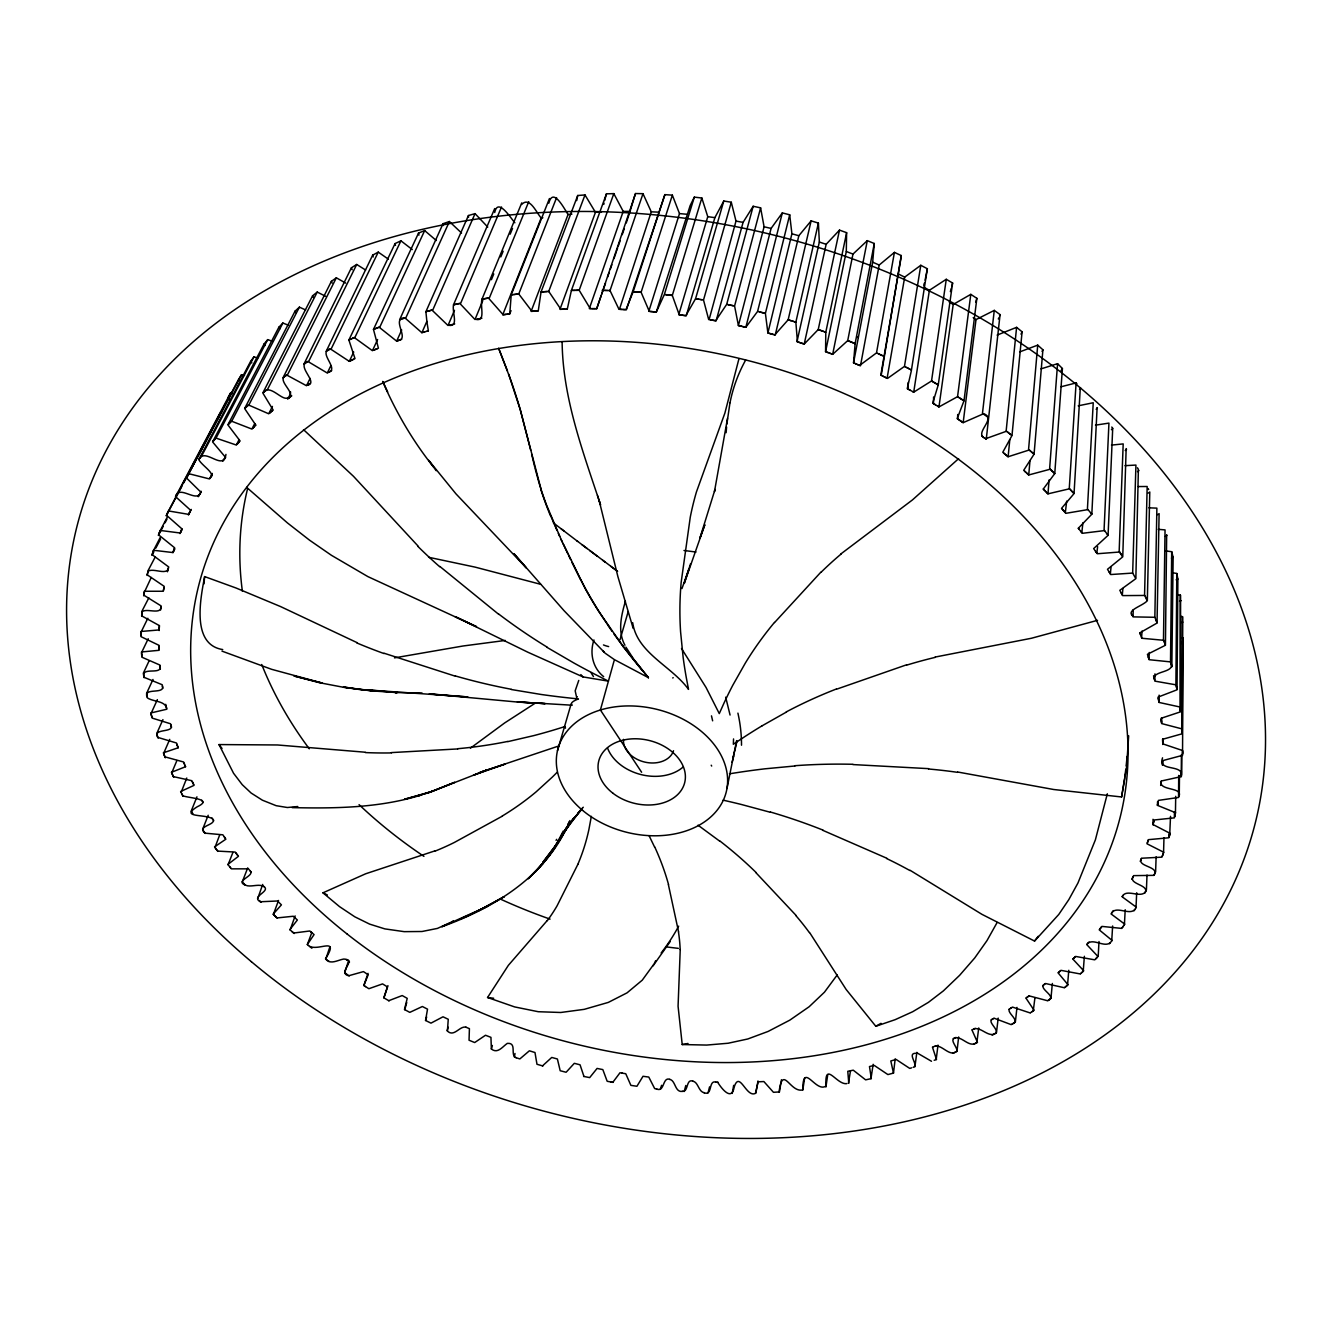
<?xml version="1.0" encoding="UTF-8"?>
<svg xmlns="http://www.w3.org/2000/svg" width="1332" height="1332" viewBox="0 0 1332 1332"><rect width="100%" height="100%" fill="white"/><g stroke="black" fill="none" stroke-linecap="round" stroke-linejoin="round"><path stroke-width="1.5" d="M511.255 689.51L541.058 694.455A812.47 703.929 38.4 0 0 564.402 697.435L578.421 698.967C576.356 699.7 568.864 702.697 572.161 705.211L517.382 701.947L545.171 703.612L518.398 702.13L429.287 693.905L467.882 696.952L368.614 690.009L397.086 692.573L395.204 692.54L422.061 693.006M141.059 634.398L141.059 635.714M141.059 633.749L141.075 632.45M1176.839 594.388L1180.418 595.171L1180.435 711.871L1161.121 718.281L1161.637 723.576L1181.984 728.887M1179.486 775.823L1179.286 792.84M1180.418 595.171L1180.352 711.171M1181.401 754.628L1181.284 776.589L1161.188 781.035M1181.834 754.595L1181.684 771.894M1180.901 616.266L1182.516 616.699L1182.183 732.35M1162.753 743.206L1162.636 739.277L1182.25 733.749L1182.516 616.699M1182.1 637.662L1183.132 637.995L1182.533 755.344L1162.653 760.639M1183.132 637.995L1182.283 643.606M1175.44 813.369L1175.706 796.32M1172.893 572.793L1176.805 573.493L1177.871 579.02L1177.038 689.793L1158.091 697.086L1158.99 702.43L1179.819 706.976M1178.703 775.44L1178.554 797.452L1158.407 800.399L1157.475 805.361L1175.59 812.72M1182.6 750.549L1162.769 743.855M1170.179 833.399L1152.996 824.525L1154.195 819.979L1174.391 817.865L1174.441 812.32M1176.805 573.493L1175.906 684.149L1176.839 688.727M1182.6 750.898L1182.583 752.264M141.075 632.117L147.835 618.281M1166.066 550.982L1171.694 551.698L1170.512 661.887C1176.556 672.893 1154.328 670.412 1154.111 678.088M1168.863 834.082L1168.813 837.778L1148.434 839.66M1170.528 816.333L1169.696 834.964M1171.694 551.698L1173.142 557.259L1171.844 666.849M514.868 222.777C510.356 217.649 497.835 197.269 494.705 212.504M1163.552 852.896L1163.968 837.861M1161.72 718.098L1161.587 722.926M1158.257 529.32L1165.05 529.903L1163.485 639.576L1164.351 642.057M1162.553 757.808C1157.541 771.245 1180.485 764.701 1181.517 773.909M1162.786 744.505L1162.853 739.01M1166.666 534.748L1165.433 645.254L1147.435 654.312L1149.116 659.706L1170.512 661.887L1171.294 664.718M1182.566 753.512L1182.583 751.698M1156.126 856.792L1155.61 871.811M1157.541 801.664L1157.475 805.361L1157.891 803.196M1159.106 695.138L1158.89 701.764M1182.566 752.946L1182.55 754.312M856.143 363.936L853.546 362.82L872.676 262.188L874.275 243.506L867.298 240.642L847.718 340.609L832.667 354.329L825.574 351.648L846.303 251.515L846.619 232.684L839.493 230.12L818.231 329.553L804.212 344.056L796.986 341.675L819.347 242.041L818.397 223.093L811.121 220.862L798.834 235.731L775.241 335.031L769.263 333.35M1153.112 824.891L1153.013 819.28M1163.735 640.292L1141.857 638.261L1139.776 632.883L1157.192 622.96L1154.844 617.282L1156.875 508.141L1148.917 507.825M1154.961 673.859L1154.827 681.118L1176.056 684.848M1149.266 652.464L1149.016 659.357M1147.018 875.091L1146.402 890.109M1135.996 907.758L1136.696 892.756M1138.327 486.563L1147.168 486.496L1144.571 595.104L1145.62 597.202M1128.67 735.797L1126.489 768.381L1121.594 796.969L1053.729 789.51L957.691 772.011M1142.024 631.068L1141.591 637.595M1133.249 609.706L1133.033 616.883L1154.844 617.282M1124.408 924.724L1125.207 909.723M1138.377 469.48L1135.846 578.671L1119.812 590.309L1122.66 595.604L1144.737 595.454M733.549 738.927L733.349 744.238L743.905 737.212A611.555 418.415 0.3 0 1 762.037 725.823M1135.463 577.971L1132.666 573.076L1135.93 465.068L1124.974 465.667M1111.721 940.975L1112.636 925.99M159.107 649.367L159.007 645.337L141.059 636.679L141.075 633.216L141.092 631.468L159.191 629.936M804.695 1077.721L802.796 1089.892C789.859 1093.206 782.833 1063.835 779.053 1091.957M1126.156 448.584L1122.759 556.843L1107.491 569.297L1110.738 574.542L1132.666 573.076M1122.909 588.478L1122.31 594.954M1111.454 445.104L1123.192 443.906L1119.163 551.331L1122.093 555.81M1162.636 760.972L1162.453 765.151L1162.57 762.587M159.157 630.569L159.241 628.388M1162.62 761.288L1162.586 762.254M159.207 629.32L159.374 625.607L141.691 615.884M1111.021 567.449L1110.339 573.892M1099 941.524L1098.201 956.243M1111.77 427.039L1112.703 428.355L1108.074 535.331L1093.655 548.584L1097.285 553.746L1119.629 552.014M159.274 627.772L159.374 625.607M1084.365 956.293L1083.232 971.228M632.683 622.66C637.012 653.146 671.761 666.083 688.527 689.377L686.28 677.538A744.971 585.514 -6.3 0 1 683.166 657.625L680.585 631.801A500.133 400.782 -0.1 0 1 681.168 582.317L690.259 517.232A420.246 342.207 0.2 0 1 696.436 491.941L724.891 413.07L738.894 358.974M1097.618 546.686L1096.835 553.113M1097.118 407.559L1091.824 514.219L1078.321 528.255L1082.317 533.316L1104.578 530.586M1068.797 970.279L1067.531 985.197M1078.237 405.81L1093.239 402.747L1087.428 508.924L1091.824 514.219L1091.274 513.569M1082.916 522.793L1081.817 532.683M203.996 583.882L204.629 576.59L236.097 588.028L280.652 606.609L356.993 642.607M1052.347 983.466L1050.965 998.351M1080.319 387.595L1074.042 493.606L1061.521 508.374L1065.883 513.32L1087.994 509.59M1061.055 386.763L1076.106 382.917L1069.263 488.461L1071.361 490.709M141.658 616.2L142.041 611.005L148.834 597.852M1066.682 501.115L1065.334 512.703M1034.914 997.918L1033.266 1010.871M141.725 615.234L141.825 613.935M802.796 1089.892C802.746 1060.572 815.65 1093.306 825.99 1086.013C824.525 1059.639 836.679 1085.397 846.869 1083.582M521.628 204.462C529.67 196.22 535.914 211.938 541.175 217.998L502.713 314.818L508.458 314.019M1040.975 368.881L1057.575 363.686L1062.42 368.514L1054.761 473.576L1043.289 489.044L1045.37 491.142M1016.982 1007.392L1015.35 1022.193M141.858 613.286L141.941 612.304M532.434 311.305L538.278 310.789L541.058 291.941L577.722 195.504L584.981 194.938L595.454 212.304L559.973 309.357L563.186 309.224M1057.575 363.686L1049.633 468.581L1054.761 473.576L1054.128 472.943M1049.05 479.986L1048.001 493.839L1069.563 488.777M141.958 611.971C145.887 607.658 160.822 615.118 160.956 607.159M998.201 1018.098L996.436 1032.849M726.107 432.717L726.589 427.006M1182.133 661.321L1182.067 658.924M1181.667 772.227L1181.284 776.589L1181.501 774.242M846.303 251.515L852.979 254.079L867.298 240.642M1019.613 351.931L1037.728 345.138L1042.906 349.783L1034.065 454.195L1023.692 470.313L1027.788 474.075M1029.936 461.172L1028.737 474.958L1050.282 469.197M1037.728 345.138L1028.57 449.383L1034.065 454.195L1031.334 451.781M978.737 1027.954L976.839 1042.656M447.435 1030.868L448.251 1019.28L443.007 1016.799L430.985 1023.143L427.356 1021.361L425.557 1020.478L427.522 1009.157L422.377 1006.509L409.79 1012.37L404.462 1009.506L407.226 998.367L402.214 995.553L388.744 1000.698M855.277 363.569L860.472 365.817L879.203 265.035L894.421 252.381L901.215 255.544L900.898 258.708L880.802 375.158L887.512 378.438L904.478 366.383L920.795 265.284L927.355 268.748L911.288 371.062L907.225 388.628L913.719 392.157L931.534 380.985L946.269 279.287L952.613 283.033L938.261 384.881L932.716 403.13L938.96 406.926L957.558 396.67L970.795 294.355L976.872 298.335L964.002 400.815L957.208 418.614L963.169 422.66L983.232 413.886M1127.122 756.393L1126.156 765.95M958.657 1036.962L956.959 1051.481M1009.806 439.66L1008.124 456.743L1029.27 449.983M997.102 335.098L1016.599 327.339L1022.094 331.801L1011.987 435.547L1002.763 452.281L1008.124 456.743L1007.458 456.177M1016.599 327.339L1006.159 430.935L1011.621 435.264M938.011 1045.087L936.18 1059.589M726.856 424.159L729.969 402.78M160.639 609.939L160.806 608.391M1161.154 781.351C1158.49 791.158 1184.298 786.762 1178.67 796.802M916.849 1052.363L914.901 1066.815M962.437 422.144L963.169 422.66L976.006 319.597L994.271 310.389L1000.066 314.618L986.263 439.277L984.132 437.679M1161.104 781.668L1161.005 782.617M994.271 310.389L982.467 413.336C998.55 417.782 973.259 432.917 984.847 438.211M160.839 608.091L161.105 605.927L143.756 595.138M1160.971 782.933L1160.672 785.447M548.834 203.18C553.03 186.613 564.185 208.674 568.065 214.502L531.085 311.422L534.681 311.089M874.208 1065.4L887.895 1074.574L893.489 1073.092L895.204 1058.774M1125.806 769.097L1124.807 776.922M873.159 1064.301L870.962 1078.67M957.725 414.502L957.575 418.864M143.673 595.787L144.222 591.908M143.806 594.821L144.023 593.19M970.795 294.355L953.196 304.462L938.96 406.926L937.795 406.21M848.434 1083.299L850.465 1070.995M736.613 740.625L726.972 788.511M1124.591 778.487L1121.594 796.969M933.599 396.986L933.499 403.596M144.072 592.873L151.249 577.489M825.923 1086.995L827.721 1074.791M564.102 309.174L567.299 309.057L571.395 290.426L606.443 193.839L613.819 193.623L623.21 211.405L589.31 308.641L592.557 308.658M144.306 591.258L163.287 591.258L164.202 586.363L147.236 574.841M946.269 279.287L929.386 290.293L913.719 392.157L912.903 391.725M1179.236 793.173L1178.986 794.821M908.191 382.517L908.041 389.061M591.341 816.366L588.927 829.386A446.919 291.125 22.8 0 1 577.855 864.335M927.355 268.748L925.074 280.186M1178.937 795.154L1178.72 796.469M781.434 1079.769L779.436 1091.924L773.459 1092.307L763.869 1081.551L758.141 1081.817L755.51 1093.122M920.795 265.284L904.694 277.123L887.095 378.238M901.215 255.544L881.218 375.374M757.991 1080.968L755.877 1093.106C746.32 1099.05 739.626 1069.429 734.148 1087.245C731.701 1101.697 721.378 1088.327 717.648 1082.2M727.488 418.448L714.485 491.491L715.018 489.443L699.883 538.195L704.844 524.725L684.248 583.449L690.575 563.719M894.421 252.381L876.506 352.897L859.606 365.434M163.453 590.342L163.736 588.811M732.2 1093.422L733.682 1085.347M576.689 200.583L577.722 195.504M1158.191 801.648L1157.958 802.88M163.786 588.494L163.969 587.578M874.275 243.506L855.127 343.623L853.546 362.82L854.411 363.186M709.573 1086.845L708.041 1092.873M1107.325 793.789L1095.387 839.843L1077.954 882.999L1068.813 899.633L1058.757 914.468L1034.548 941.058L981.934 914.335L910.122 870.312M685.797 1085.497L684.198 1091.491M852.979 254.079L832.667 354.329L831.784 353.996M736.946 741.141L736.163 744.871M147.103 575.474L148.218 570.346L155.078 557.259M846.619 232.684L825.79 332.251L825.574 351.648L826.456 351.981M147.303 574.508L147.586 573.226M661.588 1085.297L660.356 1089.26M603.762 204.445L604.062 203.08M147.719 572.593L147.935 571.628M804.212 344.056L826.156 244.305L839.493 230.12M148.002 571.295C152.797 567.882 164.602 574.542 167.982 569.68M204.629 576.59C200.549 598.501 191.059 644.571 222.727 649.566M626.256 222.944L630.685 209.407M735.897 746.103L732.8 758.541M1175.373 813.686L1175.074 814.968M818.397 223.093L795.853 322.161L797.435 341.825M1175.29 814.002L1174.624 816.899M952.613 283.033L951.747 286.596M811.121 220.862L788.144 319.813L774.774 334.898M1174.991 815.301L1174.691 816.583M389.077 1000.881L383.882 997.851L387.445 986.895L382.55 983.898L368.881 988.71L365.085 986.313M771.561 333.982L767.898 332.967L791.907 233.783L789.693 214.802L782.317 212.904L771.095 228.421L745.837 327.289L738.411 325.557L734.581 306.01L760.605 207.842L756.426 206.959L753.163 206.277L743.073 222.377L716.133 320.862L708.657 319.464L703.512 300.016L731.285 202.231L729.886 201.998L723.792 201.015L714.868 217.649L686.263 315.767L680.153 314.901M604.661 200.516L606.443 193.839M593.972 639.976C589.46 652.963 592.607 667.865 603.662 676.656M789.693 214.802L765.4 313.403L767.898 332.967M167.432 571.794L167.666 570.895M630.935 208.425L634.482 196.52M782.317 212.904L757.592 311.405L745.837 327.289L744.904 327.073M167.749 570.596L168.698 566.949L152.181 554.711M733.716 756.226L732.067 762.32M1153.962 820.895L1153.645 822.094M760.605 207.842L764.085 226.79L738.411 325.557L739.343 325.757M168.132 569.064L168.448 567.865M1153.479 822.71L1153.246 823.609M924.325 283.15L923.725 285.331M951.298 288.311L950.365 291.591M753.163 206.277L726.689 304.362L715.667 320.762M515.001 1053.479L514.402 1057.142M731.285 202.231L735.997 221.079L709.123 319.547M614.135 660.655L600.399 709.989L641.624 772.26M619.996 639.81L628.205 611.555M152.281 554.395L152.73 552.813M516.217 1057.741C509.657 1055.577 517.499 1042.506 507.292 1043.389C502.48 1046.702 497.635 1054.111 491.375 1049L492.374 1045.47M625.407 601.232C621.295 615.351 617.415 631.485 624.941 645.254M685.797 315.701L695.57 298.718L723.792 201.015M557.475 750.748L571.078 704.129M152.83 552.48L153.097 551.531M650.216 311.455L656.326 312.038L690.143 205.611L694.322 197.136L701.831 198.002L707.758 216.666L678.754 314.702L682.5 315.234M634.565 196.27L635.53 193.54L642.99 193.689L610.023 290.559L618.964 309.29L626.44 309.673L664.868 194.639L672.36 195.155L679.487 213.586L648.817 311.322L652.563 311.671M153.297 550.899L160.356 537.229M701.831 198.002L672.31 295.438L679.22 314.768M1170.079 833.715L1169.013 837.162M448.168 1027.205L447.086 1030.718C453.946 1038.028 459.723 1025.374 466.067 1027.255M976.872 298.335L975.673 302.081M694.322 197.136L664.352 294.489L656.326 312.038L655.377 311.938M1169.513 835.597L1169.113 836.846M365.501 986.579L363.836 985.514L368.181 974.758L363.453 971.611L348.951 975.673M425.557 1020.478L426.656 1016.965M672.36 195.155L641.108 292.274L649.283 311.355M406.743 1002.513L404.795 1009.689M664.868 194.639L633.183 291.708L625.973 309.657M153.913 551.714L151.998 555.344L153.48 550.266L172.994 552.564L174.609 547.768L158.591 534.831M173.277 551.664L173.676 550.466M642.99 193.689L651.265 211.821L619.43 309.324M383.882 997.851L387.945 985.663M1148.334 839.959L1147.335 842.906M1148.234 840.259L1147.934 841.141M173.893 549.866L174.292 548.667M1147.834 841.441L1147.018 843.789L1163.785 852.28M635.53 193.54L596.719 308.674L591.774 308.658M363.836 985.514L368.015 973.359M601.132 295.887L596.719 308.674L595.804 308.674M601.681 294.305L602.763 291.142M603.313 289.56L605.477 283.283M607.608 277.056L609.207 272.411M610.272 269.33L611.854 264.718M613.969 258.624L616.05 252.564M616.566 251.065L617.598 248.068M618.115 246.553L620.179 240.593M622.211 234.665L624.242 228.788M681.967 588.594L688.827 569.097M348.651 960.372L344.672 972.71M613.819 193.623L579.187 290.276L590.243 308.641M329.92 946.752L325.807 959.073M158.824 534.199L159.174 533.266M159.291 532.95L159.873 531.385M349.25 975.873C336.047 973.259 358.241 959.523 343.689 959.057C337.579 960.089 330.269 965.167 325.507 958.84C340.875 934.265 315.384 954.078 307.326 944.554L311.838 932.483M584.981 194.938L548.734 291.408L560.889 309.324M159.99 531.068L167.099 517.449M1000.066 314.618L999.499 316.084M1163.435 853.196L1162.253 856.243M1163.319 853.496L1162.969 854.411M295.138 915.9L290.126 929.903M1162.853 854.728L1161.904 857.159L1141.524 858.224M556.593 197.636L518.764 293.972L531.984 311.338M278.521 900.449L273.376 914.435M511.038 310.656L509.773 313.853L507.425 314.169M549.45 198.535L511.222 294.838L509.773 313.853L508.891 313.969M262.704 884.431L257.675 898.65M998.817 317.799L998.334 318.981M180.203 533L160.223 530.452L158.375 535.464L163.153 526.423M528.737 201.665L489.377 297.918L483.849 298.818M247.719 867.881L242.307 881.817M482.817 300.549L474.991 319.53L459.806 303.396M491.408 279.687L493.756 273.992M500.799 256.926L503.146 251.232M510.173 234.149L512.52 228.455M180.32 532.7L180.819 531.518M521.744 202.897L482.017 299.134C479.836 306.526 486.047 321.761 475.857 319.364M578.754 680.436L575.174 690.825L576.49 696.753M1141.407 858.507L1140.941 859.656M1141.291 858.79L1140.209 861.371M181.069 530.935L181.935 528.871L166.5 515.251M232.884 852.513L228.072 864.718M1140.808 859.939C1139.143 866.832 1159.539 866.699 1154.095 875.057M501.515 207.009L460.705 303.213L454.878 304.479M181.935 528.871L179.97 533.583L181.868 529.903M454.478 310.339L448.018 325.507L431.968 310.073M494.705 208.575L453.529 304.778C451.864 312.237 459.09 327.089 448.851 325.308M219.68 834.964L214.968 847.435M577.872 864.351L557.092 905.793A367.798 237.945 22.5 0 1 547.352 920.612M208.192 815.267L202.597 829.403M405.045 318.015L421.878 332.717L426.873 321.345L425.89 311.721L468.431 215.534L475.041 213.636L487.778 227.073M475.041 213.636L432.85 309.84L427.622 311.238M166.766 514.635L168.032 511.871M219.147 415.8L219.131 417.082M196.953 796.836L191.242 810.955M461.555 233.017L449.4 221.512L405.877 317.749C390.742 317.349 407.825 336.363 400.166 339.876M379.104 327.189L396.653 341.142L401.698 329.97M219.564 414.901L220.396 413.087M449.4 221.512L443.023 223.709L399.6 319.813M186.78 778.021L181.085 792.423M1022.094 331.801L1020.978 334.166M168.182 511.555L185.464 478.854M377.605 339.51L372.444 350.699L354.262 337.545M1155.477 872.11L1154.228 874.758M176.906 760.539L171.695 772.926M436.313 240.526L424.675 230.586L379.92 326.873L377.772 327.705M220.812 412.171L221.745 411.988M424.675 230.586L418.531 233.083L373.476 329.404L378.421 348.185L375.424 349.434M169.73 739.377L163.62 753.429M353.713 352.031L349.3 361.355L330.569 349.034M412.287 249.567L400.932 240.809L355.028 337.196L350.033 339.477M1153.962 875.357L1133.649 875.64L1131.85 879.253M350.716 360.656L354.995 358.574L348.884 340.01L395.055 243.59L400.932 240.809M330.902 365.584L327.306 373.043L308.092 361.588M162.937 719.613L156.693 733.632M388.378 259.157L378.255 252.114L331.302 348.651C316.1 351.265 339.71 368.514 328.654 372.294M378.255 252.114L372.66 255.161L326.173 351.348M157.359 699.633L150.999 713.619M310.106 378.388L306.51 385.731L286.896 375.141M153.014 679.453L146.553 693.406M997.119 922.51L986.995 940.592L974.741 957.941L959.606 975.34L943.372 990.891L928.421 1002.347L912.686 1011.721L895.137 1019.679L875.807 1026.273L846.136 989.46L809.606 932.533M188.661 514.368L168.465 510.939L166.217 515.867L181.785 486.496M365.584 270.013L356.71 264.469L308.791 361.172C293.972 364.851 320.03 383.033 307.143 385.314M356.71 264.469L351.415 267.782L303.946 364.102M290.626 391.974C287.479 410.173 271.711 381.984 263.703 392.257M655.66 960.755L654.495 963.019M1133.232 876.473L1132.683 877.588M188.794 514.085L189.527 512.637M149.134 660.789L143.39 673.06M272.444 406.426L268.731 413.802L248.551 404.995M345.654 283.067L336.347 277.805L287.546 374.692C273.31 379.22 298.718 393.639 287.862 398.668M1132.55 877.871C1130.552 884.015 1147.601 885.114 1145.62 891.541M148.235 638.727L141.558 652.613M336.347 277.805L331.368 281.352L283 377.838M189.677 512.354L190.11 511.488M305.627 309.94L299.4 307.159L295.071 311.122L244.622 408.524L254.762 423.559L251.848 429.054L231.485 421.162M267.649 389.16L317.232 292.058L325.574 296.27M232.417 393.456L230.536 393.073L175.574 496.653L190.709 510.339L188.378 514.951L191.225 509.423M317.232 292.058L312.57 295.821L262.804 392.99L273.193 410.09L271.695 411.322M239.111 439.593L236.33 445.038L215.867 438.062M225.957 454.395C223.526 471.411 205.827 448.268 199.584 458.458M212.337 473.443L209.49 478.937L189.027 473.759M299.4 307.159L249.117 404.495L247.136 406.26M172.994 552.564L174.858 548.917M569.197 822.044C546.819 875.94 494.488 907.825 441.824 926.739L486.963 906.576L460.422 919.063L468.847 915.317M201.065 491.208C198.068 504.811 179.321 483.766 175.574 496.653M553.995 848.867L542.39 864.185L553.995 848.867L563.969 832.167L548.701 856.343L553.995 848.867L563.269 831.002M288.428 325.224L282.884 323.043L278.887 327.206L227.872 424.858L240.093 440.959L238.195 442.99M282.884 323.043L232.001 420.629L228.638 424.059M566.233 827.638L559.79 839.993L543.006 862.12L559.79 839.993L569.463 823.559L555.178 846.17L574.025 817.665M568.081 824.108L569.913 820.579M155.827 548.085L160.606 539.027M272.277 341.208L267.715 339.643L264.069 343.972L212.587 441.908L225.608 457.459L222.827 460.889M267.715 339.643L216.333 437.512L213.037 441.358M165.068 522.793L166.966 519.18M257.709 358.008L253.929 356.893L250.632 361.372L198.751 459.607C202.214 466.083 216.433 473.692 210.056 478.105M202.131 455.045L253.929 356.893M186.297 477.289L192.108 466.317M192.924 464.768L208.341 435.681M209.141 434.165L220.163 413.336M183.733 482.817L196.37 458.957M198.318 455.278L207.076 438.744M209.007 435.081L217.765 418.548M244.489 375.457L241.525 374.725L238.595 379.354L186.413 477.888L200.916 492.207L199.717 494.172M241.525 374.725L186.963 476.989M176.057 495.754L176.706 494.538M653.895 964.152L642.257 980.169L627.039 992.856L608.341 1002.397L584.248 1009.34L560.755 1012.487L538.278 1011.721L514.668 1006.925L487.562 997.502L508.358 965.35L547.219 920.545M1042.906 349.783L1042.024 351.398M177.039 493.939L177.689 492.74M1146.253 890.392C1142.34 899.883 1126.839 887.961 1122.443 896.253M230.536 393.073L227.955 397.818L229.687 399.567M1145.47 891.824L1144.671 893.256M307.326 944.554L314.069 934.581L309.807 930.985L293.673 933.033M622.161 1073.126L619.996 1072.759L612.82 1082.333M1122.926 895.454L1122.293 896.519M199.384 494.738L198.218 496.703L200.399 493.04M1122.127 896.786L1136.346 907.209M837.195 974.957L824.458 992.19L809.14 1006.742L789.809 1020.146L768.148 1031.418L747.801 1038.977L728.138 1043.239L706.693 1045.071L682.217 1044.538L678.071 1006.243L680.236 949.583M186.78 477.289L187.712 475.824M1062.42 368.514L1061.005 370.729M1135.813 908.041L1134.048 910.788M187.895 475.524L188.844 474.059M670.196 941.558L653.08 965.85M1134.931 909.406C1129.503 915.85 1116.116 905.261 1111.587 913.153M1113.336 910.588L1112.636 911.604M573.876 817.831L561.671 835.281L581.351 809.29L568.93 824.408L581.884 809.257M1112.47 911.871L1111.054 913.918L1124.791 924.192M211.205 476.473L211.971 475.374M1080.602 387.912L1079.503 389.394M199.167 459.041L200.216 457.609M1124.208 924.991L1121.677 928.404L1101.897 926.406M200.433 457.326L201.498 455.894M1123.242 926.306L1122.26 927.621M1038.177 936.313L1034.548 941.058M1101.714 926.639L1099.2 929.836L1112.137 940.475M1101.514 926.889L1100.748 927.871M583.965 1076.489L580.053 1064.801L574.325 1063.319L566.117 1072.26L560.189 1070.728L557.392 1058.99L551.748 1057.442L542.49 1065.883M1100.565 928.121L1099.782 929.103M222.627 461.155L224.958 458.241M1097.368 407.875L1096.186 409.307M1111.504 941.224C1106.01 949.666 1092.923 936.912 1087.162 944.122M213.27 441.075L214.202 439.976M774.575 622.527L820.745 572.294M1110.239 942.74L1109.389 943.739M214.452 439.71L215.618 438.328M1089.027 942.007L1088.194 942.956M582.151 808.391L578.205 812.853L583.283 807.225M1087.994 943.189L1086.945 944.355M1086.745 944.588L1097.968 956.493M236.796 444.522L237.962 443.256M237.263 444.022L239.377 441.725M277.039 917.931L293.29 916.249L297.369 919.996L289.843 929.669L294.222 933.516M1112.703 428.355L1111.437 429.703M1097.735 956.726L1096.835 957.691M1097.218 957.292L1095.453 959.123M1096.602 957.924L1094.771 959.839L1075.573 956.426M228.388 424.325L231.219 421.428M1075.34 956.659L1074.458 957.558M1074.824 957.175L1073.109 958.89M1074.241 957.775L1073.342 958.657M542.873 1065.983L536.979 1064.268L534.981 1052.53L529.387 1050.798L519.846 1058.94L515.967 1057.658M1072.893 959.107L1083.715 970.778L1082.017 972.377M958.607 458.674L912.437 499.933L841.041 553.812M252.347 428.571L255.96 425.158L254.762 423.559M252.614 428.321L253.896 427.089M260.656 901.747L277.356 900.998L278.821 902.28L281.418 904.861L273.127 914.185L277.306 918.181M1126.572 449.25L1125.224 450.532M1082.983 971.461L1081.118 973.209M1081.517 972.826L1080.552 973.725M1060.955 970.345L1080.302 973.958M245.188 408.025L246.587 406.76M245.454 407.775L248.268 405.244M1060.722 970.562L1059.773 971.411M1060.172 971.045L1058.341 972.676M1059.539 971.611L1058.59 972.46M1058.108 972.876L1068.048 984.764L1064.701 987.545M269.297 413.336L272.344 410.772M263.486 886.18C271.978 891.558 249.217 896.436 261.155 902.264M1138.943 470.496L1137.511 471.695M269.564 413.103L270.945 411.938M1067.282 985.397L1066.249 986.263M1065.983 986.479L1064.951 987.328M1064.434 987.761L1045.454 983.499M263.403 392.507L264.901 391.308M1045.204 983.699L1044.205 984.498M1044.621 984.165C1037.162 988.494 1057.908 996.286 1047.968 1000.565M1043.689 984.897L1042.69 985.68M265.201 391.059L266.733 389.876M250.166 870.928C255.461 876.106 231.951 881.434 247.519 885.813C252.88 886.679 259.657 883.649 263.952 886.679M1050.682 998.55L1048.234 1000.365M287.562 398.901L289.061 397.802M1148.284 493.106L1149.782 491.991L1147.335 600.732C1142.357 606.21 1126.139 610.056 1132.583 615.867M1047.701 1000.765L1029.103 995.87M289.36 397.585L291.758 395.837M470.412 748.184L504.678 722.926L534.731 703.496M1028.837 996.053L1027.788 996.802M1026.822 997.485L1028.221 996.486M1027.255 997.168L1026.206 997.918M1030.419 1012.753L1034.115 1010.305L1025.94 998.101M283.649 377.389L284.615 376.706M285.264 376.257L286.563 375.358M1032.983 1011.055L1032.117 1011.621M452.247 921.494L453.28 920.828M217.649 851.098L235.198 852.064L238.445 856.309L227.855 864.451L231.385 868.847L248.451 868.847L251.249 872.21M1157.541 514.701L1159.106 513.669L1157.042 622.61M1010.855 1008.141L1012.503 1007.092L1030.136 1012.936M307.775 384.915L309.057 384.082M309.374 383.882L310.323 383.266M1011.687 1007.608L1010.588 1008.307M1010.305 1008.491L1008.923 1009.356M1013.868 1023.059C1019.097 1019.713 1006.276 1012.387 1009.573 1008.957M304.279 363.886L307.392 362.004M502.38 816.133L454.445 842.407A391.258 268.581 27.2 0 1 434.998 851.148M451.215 922.16L437.462 928.404L421.994 931.501L404.195 931.651L384.848 928.887L369.647 924.125L354.845 916.832L339.543 906.642L322.96 892.823L365.717 873.759L434.798 850.915M762.054 725.84L786.463 712.037M1015.051 1022.36L1012.087 1024.108M1166.899 535.447L1165.267 536.413M1013.569 1023.242L1011.204 1024.641L994.088 1018.197M205.078 833.166L222.877 834.814L225.874 839.177L214.552 846.869L215.784 848.567M881.001 1023.326L875.807 1026.273M327.972 372.66L330.003 371.528M993.805 1018.364L992.656 1019.013M993.123 1018.747L991.224 1019.812M992.074 1019.33C987.112 1022.277 1000.632 1030.602 994.904 1033.665M330.336 371.345L331.685 370.579M326.906 350.965L328.371 350.183M996.12 1033.016C988.91 1038.627 981.201 1026.539 974.042 1028.903M328.738 350L330.203 349.234M1173.142 557.259L1171.461 558.125M993.356 1034.465L994.288 1033.982M993.056 1034.631L992.124 1035.114M213.053 819.663C215.884 825.274 195.854 825.857 205.261 833.466M975.224 1028.304L974.341 1028.754M973.742 1029.053L972.26 1029.786M350.366 360.822L349.3 361.355L353.563 359.257M973.659 1044.138L977.472 1042.357L971.96 1029.936M976.523 1042.806C968.597 1048.5 961.055 1034.082 953.262 1038.627M348.884 340.01L351.565 338.778M1177.871 579.02L1176.139 579.82M352.331 338.428L353.496 337.895M956.026 1037.412L954.794 1037.961M182.8 795.753C188.411 798.151 214.252 798.767 197.253 806.759C177.123 819.247 212.321 812.77 213.736 820.795M954.495 1038.094C949.733 1040.076 956.876 1046.502 957.092 1050.831C950.399 1058.058 942.573 1044.854 935.28 1046.053M373.176 350.383L377.289 348.651M373.559 350.216L375.041 349.6M955.976 1051.88L953.029 1053.096M433.083 791.075L454.645 782.317L428.238 792.84L404.612 799.233L433.083 791.075L416.55 796.286L421.711 794.888C379.903 807.975 335.564 808.557 292.158 807.625M1181.084 600.665L1179.569 601.281M374.275 329.087L373.476 329.404L378.305 327.505M375.091 328.754L376.69 328.122M935.913 1045.82L934.964 1046.186M836.496 689.227L906.642 664.785M934.348 1046.436L933.083 1046.919M173.376 776.623L191.825 780.702L194.056 785.347L180.619 791.524L182.651 795.454M932.45 1047.152L936.513 1059.456L934.182 1060.305M559.274 745.803L479.903 772.41L505.311 764.019L473.443 775.207L487.129 769.896L428.238 792.84M396.653 341.142L401.715 339.327M397.818 340.709L399.767 340.01M931.484 1061.271L916.882 1052.796M1182.816 622.144L1181.784 622.51M915.583 1053.246C906.592 1053.529 919.28 1065.2 913.186 1067.365M400.433 319.53L402.53 318.831M402.947 318.698L404.628 318.148M164.952 756.859L183.583 761.987L185.548 766.716L171.428 772.31L173.227 776.306M1097.535 620.329L1031.418 638.261L935.164 657.059M896.103 1059.439L909.756 1068.414L911.587 1067.848M421.878 332.717L424.708 331.868M423.093 332.351L428.355 330.802L426.823 321.295M894.771 1059.822L890.808 1060.971L893.489 1073.092M427.139 331.152L428.355 330.802M426.756 311.488L425.89 311.721L429.354 310.772M157.925 737.428L176.473 742.99L178.138 747.785L163.37 752.796L165.318 757.791M429.803 310.656L431.102 310.306M873.526 1065.567L869.48 1066.549L871.328 1078.604L869.43 1079.02L865.617 1079.852L853.263 1070.179L847.785 1071.294L848.784 1083.232M449.267 325.191L450.949 324.792M451.781 324.592L453.03 324.292M453.879 324.092L454.712 323.892M297.802 806.526L287.362 807.508L276.174 805.693L262.404 800.199L251.132 793.04L242.241 784.681L233.55 773.259L219.014 744.571L277.522 744.971L365.351 752.23M454.428 304.578L453.529 304.778L455.927 304.245M170.762 724.675C175.408 733.815 150.966 727.355 158.142 738.061M457.109 303.979L458.907 303.596M507.892 741.624L533.633 735.647A781.951 599.017 37.6 0 0 553.363 730.136L565.118 726.539L565.467 728.188M477.139 319.114L478.005 318.947M478.438 318.864L480.586 318.465M688.011 1043.472L682.217 1044.538M481.018 318.381L481.884 318.231M1095.487 425.158L1108.94 423.11L1104.078 529.92L1108.074 535.331L1107.325 534.315M166.35 707.092L166.833 709.223L150.832 712.97L152.164 718.098L170.513 723.759L171.112 725.873M482.933 298.967L482.017 299.134L487.529 298.202M488.461 298.052L503.163 314.768M729.42 773.792L741.641 771.911A569.597 369.43 4.2 0 1 764.818 768.83L794.938 765.983M541.175 217.998L542.857 217.749M504.045 314.635L506.243 314.319M162.421 685.98C165.051 695.104 141.958 686.629 147.436 697.918C153.463 701.947 165.035 700.632 166.633 708.308M394.472 657.875L463.003 646.003L505.278 640.442M512.62 294.672L511.222 294.838L514.518 294.455M513.719 294.538L518.764 293.972L517.332 294.122M515.451 294.339L516.866 294.172M568.065 214.502L571.911 214.119M535.131 311.055L536.929 310.889M457.758 748.934L391.342 752.597M160.056 666C162.338 674.874 143.939 667.548 143.59 674.675M537.379 310.856L538.278 310.789M544.405 291.691L541.058 291.941L548.734 291.408L547.768 291.475M545.371 291.625L546.803 291.541M595.454 212.304L601.515 211.988M562.42 309.257L564.851 309.141M159.074 648.135L159.124 650.299L141.525 651.964L141.841 657.175L159.973 665.084L160.156 667.249M566.383 309.091L567.299 309.057M572.377 290.409L571.395 290.426L579.187 290.276L578.221 290.293M573.343 290.376L574.808 290.343M575.79 290.326L577.738 290.293M623.21 211.405L630.236 211.388M593.473 308.658L594.871 308.658M603.13 290.376L602.147 290.343L605.594 290.426M715.85 1082.167L718.098 1082.333M604.778 290.409L607.392 290.476M852.896 764.568L928.587 768.647M716.083 1082.167C708.025 1079.569 713.02 1096.469 703.879 1092.69M606.576 290.459L610.023 290.559L609.04 290.526M651.265 211.821L658.324 212.138M620.362 309.357L621.761 309.424M704.378 1092.723C698.517 1092.14 698.334 1081.9 692.79 1081.184M622.693 309.474L625.041 309.607M683.982 550.466L696.02 552.047M693.023 1081.201C685.764 1078.321 688.711 1092.273 682.3 1091.341M397.086 692.573L370.596 690.808L343.456 687.012L359.29 689.493L372.81 690.725L345.754 687.728L319.43 682.7L293.972 675.99L322.128 683.033L271.611 669.313L221.961 651.115M634.165 291.775L633.183 291.708L640.609 292.241M634.665 291.808L637.146 291.974M637.628 292.008L639.61 292.158M682.567 1091.358C674.775 1092.789 675.724 1080.369 669.696 1079.386M679.487 213.586L686.579 214.236M669.929 1079.403C662.22 1076.356 664.884 1093.139 656.193 1088.793M653.496 311.755L654.445 311.855M664.851 294.555L672.31 295.438L671.311 295.304M665.85 294.655L667.832 294.888M493.689 998.251L487.562 997.502M656.693 1088.843L654.678 1088.61L648.784 1077.055L643.006 1076.289L636.929 1086.263L630.885 1085.364L625.757 1073.725L621.911 1073.092M669.33 295.071L670.312 295.188M707.758 216.666L714.868 217.649M683.449 315.368L684.848 315.567M695.57 298.718L703.013 299.933M697.052 298.951L699.05 299.267M700.532 299.517L701.514 299.683M735.997 221.079L743.073 222.377M610.938 1081.984L613.203 1082.4M710.522 319.797L711.455 319.98M611.188 1082.034L607.176 1081.284L602.83 1069.596L597.086 1068.431L589.693 1077.605L583.599 1076.406M712.404 320.146L714.735 320.596M428.571 557.259L475.091 567.116L540.709 584.315M727.189 304.462L734.082 305.91M728.171 304.662L730.635 305.178M731.618 305.378L733.1 305.694M764.085 226.79L771.095 228.421M740.259 325.974L741.658 326.307M742.59 326.523L743.989 326.84M758.075 311.522L764.918 313.286M759.54 311.888L760.522 312.138M761.504 312.387L763.935 313.02M791.907 233.783L798.834 235.731M772.477 334.249L773.393 334.515M770.312 812.27L741.425 804.495A552.547 344.039 8.7 0 0 723.126 800.166M455.361 676.206L384.082 653.229M789.11 320.096L788.144 319.813L795.853 322.161L794.405 321.711M790.076 320.396L791.042 320.679M792.473 321.129L793.439 321.428M819.347 242.041L826.156 244.305M799.7 342.557L798.8 342.257M800.599 342.857L802.863 343.606M143.939 677.272L162.238 684.748L162.554 686.912M819.18 329.886L818.231 329.553L825.79 332.251L824.375 331.735M820.129 330.219L821.544 330.719M822.493 331.069L823.426 331.402M827.355 352.314L828.238 352.647M829.57 353.147L830.452 353.48M246.653 487.362L287.429 522.91L309.474 540.126L331.418 555.294L367.882 576.606L476.523 626.656L455.144 616.616L527.805 652.197L582.966 676.906L608.408 681.152L595.437 674.558A807.325 749.383 12.1 0 1 574.042 663.086L547.169 647.452M848.65 340.975L847.718 340.609L855.127 343.623L854.195 343.24M822.86 830.352L886.879 858.274M850.965 341.908L849.583 341.342M851.881 342.291L853.729 343.04M465.85 1027.155L469.413 1028.67L469.047 1040.225L472.81 1041.774L474.692 1042.54L485.514 1035.247L490.942 1037.362L491.375 1049M872.676 262.188L879.203 265.035M857.442 364.502L858.74 365.051M876.956 353.097L883.266 356.01M878.321 353.713L879.22 354.129M880.119 354.545L882.367 355.594M327.356 894.971L322.96 892.823M882.483 375.974L883.332 376.39M898.367 273.992L904.694 277.123M884.165 376.79L886.263 377.822M582.966 676.906L580.835 674.608M905.36 366.833C902.68 365.434 913.269 370.912 910.588 369.53M907.542 367.948L906.676 367.499M908.407 368.398L909.29 368.847M908.857 389.493L910.072 390.159M923.659 287.096L929.386 290.293M932.8 381.718L931.534 380.985L938.261 384.881L936.995 384.149M625.907 647.136L633.766 659.257L648.318 677.605L614.418 659.64L605.111 653.163L564.069 610.705L513.902 553.613L526.24 567.865L455.994 493.889L428.688 460.323L436.18 470.679M933.649 382.201L934.481 382.684M935.33 383.166L936.163 383.666M933.899 403.829L935.464 404.778M949.15 301.948L953.196 304.462M958.374 397.186L957.558 396.67L964.002 400.815L963.202 400.299M959.173 397.702L960.389 398.484M960.788 398.734L962.803 400.033M958.324 419.364L960.189 420.629M960.938 421.128L962.054 421.894M347.103 974.408L348.035 975.041M973.209 317.649L976.006 319.597M345.587 973.342L346.503 973.975M698.018 825.191L719.596 841.075M983.998 414.435L985.164 415.251M348.651 961.371L349.517 961.987M985.547 415.534L987.462 416.916M347.219 960.339L346.353 959.723M617.615 571.361L576.773 540.725M616.899 570.845L610.839 566.366M981.651 435.814L983.416 437.146M329.054 961.504L328.171 960.838M602.647 560.256L605.227 562.187M327.572 960.389L326.69 959.739M597.469 556.376L589.71 550.532M985.547 438.744L1006.526 431.218M587.129 548.584L581.951 544.655M553.379 522.877L577.688 541.425M561.205 528.854L563.802 530.835M498.801 614.402L439.876 566.466M1007.258 431.801L1008.724 432.95M1009.456 433.533L1010.905 434.682M311.888 948.251L309.607 946.403M1003.779 453.113L1004.778 453.946M1005.46 454.512L1006.792 455.627M311.921 932.783L310.606 931.651M303.513 429.637L353.48 476.307L418.381 546.403M1029.603 450.283L1030.635 451.182M293.406 932.783L292.024 931.584M1024.641 471.178L1025.906 472.344M1026.539 472.91L1028.737 474.958L1028.104 474.375M276.507 917.432L275.458 916.433M275.208 916.183L273.892 914.934M1050.931 469.813L1051.897 470.762M1052.213 471.062L1053.495 472.327M756.077 872.843L796.303 915.667M1043.289 489.044L1044.188 489.943M1044.488 490.243L1048.001 493.839L1047.418 493.24M1045.953 491.741L1047.119 492.94M260.406 901.498L259.407 900.465M857.025 336.53L858.074 337.645M1070.162 489.427L1073.742 493.29M1071.661 491.025L1073.142 492.64M1076.106 382.917L1076.955 383.849M239.51 380.369L238.595 379.354M1062.353 509.307L1063.436 510.539M245.138 885.014L244.189 883.948M1063.719 510.839L1064.801 512.087M243.956 883.682L242.774 882.35M604.162 652.18L602.93 650.615M645.387 674.175L648.318 677.605M648.484 677.805L623.309 646.686L598.634 611.271A503.28 427.755 5.3 0 1 585.231 588.611L561.255 539.81L545.953 503.613M642.49 670.712L639.593 667.232A796.453 684.798 -6.6 0 1 625.507 649.55L614.002 634.082M251.848 362.853L250.632 361.372M230.719 868.031L229.62 866.649M1078.321 528.255L1079.087 529.204M222.028 748.451L219.014 744.571M1080.835 531.418L1081.567 532.367M433.333 466.749C412.704 440.859 395.854 411.971 382.75 381.601M237.629 855.261L235.797 852.863M265.201 345.504L264.069 343.972M217.849 851.381L215.368 848.001M217.233 850.532L216.2 849.133M612.137 631.451L608.474 626.19M1095.487 551.165L1096.602 552.78M225.125 838.094L224.359 836.995M279.936 328.788L278.887 327.206M204.695 832.6L203.729 831.151M1119.846 552.364L1120.745 553.729M203.346 830.569L202.78 829.703M1121.194 554.428L1122.31 556.143M1109.123 571.911L1110.139 573.559M212.537 818.83L212.021 817.998M296.02 312.754L295.071 311.122M192.974 813.919L192.274 812.736M681.501 648.484L706.027 687.429L719.28 713.586L724.042 702.996A674.442 491.625 -3.3 0 1 732.7 685.414L745.287 663.153A468.414 352.464 -0.2 0 1 774.425 622.46M191.925 812.154L191.408 811.255M1137.445 467.782L1138.011 468.797M203.013 802.53L201.765 800.249M1121.244 592.956L1122.127 594.621M183.117 796.353L181.851 793.939M313.436 297.502L312.57 295.821M580.486 579.62L571.977 562.487M649.183 835.897L654.578 847.035M1145.503 596.969L1147.002 600.033M1146.303 598.617L1146.819 599.683M193.639 784.481L193.207 783.616M192.924 783.033L192.241 781.584M1148.167 488.561L1148.65 489.577M570.596 559.607L568.531 555.278M567.848 553.829L563.053 543.672M562.37 542.207L561.022 539.293M382.8 381.435L387.662 391.924M173.66 777.239L172.677 775.091M1131.817 614.202L1132.433 615.534M558.341 533.433L559.673 536.363M332.134 283.067L331.368 281.352M172.527 774.774L171.845 773.243M557.009 530.486L550.632 515.65M185.548 766.716L185.165 765.833M1156.026 620.129L1156.759 621.894M184.549 764.352L184.066 763.169M498.834 348.817L510.189 378.488A640.076 468.215 34.9 0 1 520.196 409.407L541.208 489.91M498.618 348.201L507.459 370.912M1139.776 632.883L1140.175 633.899M352.181 269.78L351.415 267.782M164.818 756.543L164.452 755.61M164.335 755.294L163.736 753.729M508.641 374.142L520.246 409.59L530.719 450.216M178.138 747.785L177.406 745.687M177.289 745.387L176.873 744.188M1163.852 640.642L1165.184 644.555M1164.584 642.773L1165.067 644.188M597.485 495.454L600.549 504.895C583.066 451.864 562.72 398.318 562.121 341.741M157.825 737.112L157.409 735.847M373.226 256.943L372.66 255.161M157.309 735.53L156.893 734.265M633.166 628.404L617.865 576.506L599.25 500.949M1148.284 657.009L1148.6 658.025M171.545 727.389L171.279 726.489M725.674 697.169L730.069 715.051M668.381 884.614L678.587 931.901M1171.377 665.084L1171.76 666.5M151.915 717.132L151.482 715.534M395.504 245.388L395.055 243.59M151.415 715.217L151.082 713.935M535.031 468.231L538.761 481.918A417.515 358.158 8.3 0 0 546.02 503.596M1153.545 675.74L1153.778 676.756M534.648 466.683L531.635 454.129M1153.862 677.089L1154.411 679.32M1154.195 678.421L1154.594 680.103M166.284 706.776L165.751 704.328M1176.139 685.197L1176.905 689.077M147.236 696.952L146.92 695.337M418.931 235.148L418.531 233.083M146.853 695.021L146.62 693.722M1158.274 698.085L1158.557 699.766M1158.607 700.099L1158.84 701.431M162.804 688.444L162.654 687.528M143.989 677.588L143.44 673.376M143.856 676.623L143.64 675.008M1179.852 707.325L1180.085 709.074M443.24 225.541L443.023 223.709M1180.135 709.423L1180.269 710.472M1161.221 719.28L1161.387 720.928M1161.421 721.261L1161.521 722.26M160.323 669.097L160.19 667.548M141.775 656.193L141.675 654.561M468.548 217.366L468.431 215.534M1182 729.237L1182.083 730.619M141.658 654.245L141.592 653.263M1182.1 730.968L1182.2 732.7M1162.636 739.277L1162.769 743.522M159.057 647.818L159.024 646.27M678.338 948.351A451.248 347.619 14.1 0 1 666.216 946.869M550.083 919.113A451.248 347.619 14.1 0 1 500.366 899.067M423.942 856.359A451.248 347.619 14.1 0 1 359.057 804.628M309.274 748.8A451.248 347.619 14.1 0 1 261.738 664.502M242.391 591.291A451.248 347.619 14.1 0 1 247.469 489.144M608.657 646.586A92.491 34.449 -25.2 0 1 603.463 644.938M623.676 647.269A180.919 86.746 3.2 0 1 622.893 645.354M711.221 765.217A200.016 3.646 61 0 1 711.671 766.05M711.471 715.85A192.974 68.032 83.3 0 1 712.637 720.828M737.911 713.12A113.703 88.944 78.8 0 1 741.508 745.221M672.71 677.971A204.162 4.262 -26.9 0 1 673.209 677.705M576.023 699.1A201.798 36.597 -3.9 0 1 577.206 696.719M593.489 676.573A198.934 42.291 20.8 0 1 591.058 672.56M608.641 626.107A521.278 443.489 4.7 0 1 580.635 579.57M550.432 515.717A433.067 372.078 7.3 0 1 540.992 489.96M820.928 572.394A397.968 303.263 -0.9 0 1 841.225 553.929M730.003 402.78A229.537 181.235 8.2 0 1 745.654 360.04M786.313 711.887A436.979 310.106 1.7 0 1 836.33 689.01M906.826 665.084A373.509 266.616 0.7 0 1 935.297 657.342M794.888 765.717A413.902 278.871 4.6 0 1 852.88 764.285M928.537 768.997A353.746 238.178 3.7 0 1 957.625 772.344M770.429 812.02A403.03 260.589 8.3 0 1 823.026 830.119M886.613 858.541A342.507 220.346 7.7 0 1 909.856 870.512M719.846 840.958A405.461 255.977 12.7 0 1 756.326 872.743M796.003 915.75A341.292 214.002 12.3 0 1 809.357 932.583M654.761 847.019A420.779 265.834 17.7 0 1 668.547 884.614M678.454 931.884A350.116 219.68 17.4 0 1 680.169 949.566M678.654 926.14A326.49 241.758 19.9 0 1 661.155 952.963M557.159 772.26A718.414 493.789 32.1 0 1 552.347 777.072L536.23 791.757A479.087 331.768 27.6 0 1 502.281 816.017M556.709 839.327A197.852 147.919 17.6 0 1 556.06 840.326M507.792 741.425A508.807 383.483 30.9 0 1 457.675 748.717M391.442 752.913A414.868 308.691 30.4 0 1 365.434 752.58M511.272 689.26A526.173 433.616 29.7 0 1 455.411 675.957M383.999 653.546A431.302 349.733 30.1 0 1 356.876 642.956M547.319 647.252A528.488 459.473 18.5 0 1 498.951 614.235M439.643 566.683A436.33 376.173 21.6 0 1 418.115 546.62M673.526 750.715A25.724 18.931 14.1 0 1 644.988 762.137A25.724 18.931 14.1 0 1 623.526 739.36M682.916 767.199A43.723 32.184 14.1 0 1 640.858 774.541A43.723 32.184 14.1 0 1 607.525 748.001M548.235 856.892L535.547 871.661L548.235 856.892M541.908 864.551L528.271 878.637L541.908 864.551M504.312 896.636L478.638 910.622L504.312 896.636M347.236 934.115A475.074 352.447 14.1 0 0 1118.214 824.541A475.074 352.447 14.1 0 0 512.62 346.37A475.074 352.447 14.1 0 0 347.236 934.115M582.5 810.289A86.88 63.303 14.1 0 0 725.091 795.837A86.88 63.303 14.1 0 0 618.348 706.46A86.88 63.303 14.1 0 0 582.5 810.289M612.77 793.106A44.289 32.268 14.1 0 0 684.515 783.299A44.289 32.268 14.1 0 0 627.872 739.26A44.289 32.268 14.1 0 0 612.77 793.106M251.415 961.721A607.542 452.88 14.1 0 0 1248.317 846.936A607.542 452.88 14.1 0 0 498.451 216.217A607.542 452.88 14.1 0 0 251.415 961.721"/></g></svg>
